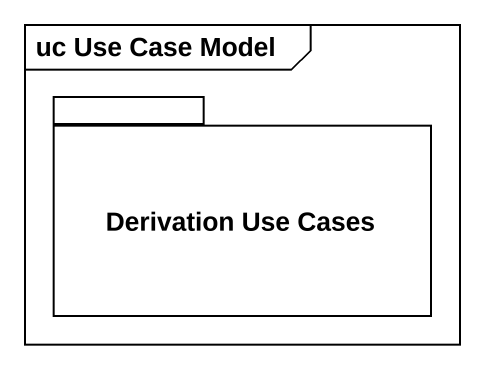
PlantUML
@startuml
mainframe uc Use Case Model
package "Derivation Use Cases" as Derivation_Use_Cases {
}
@enduml
